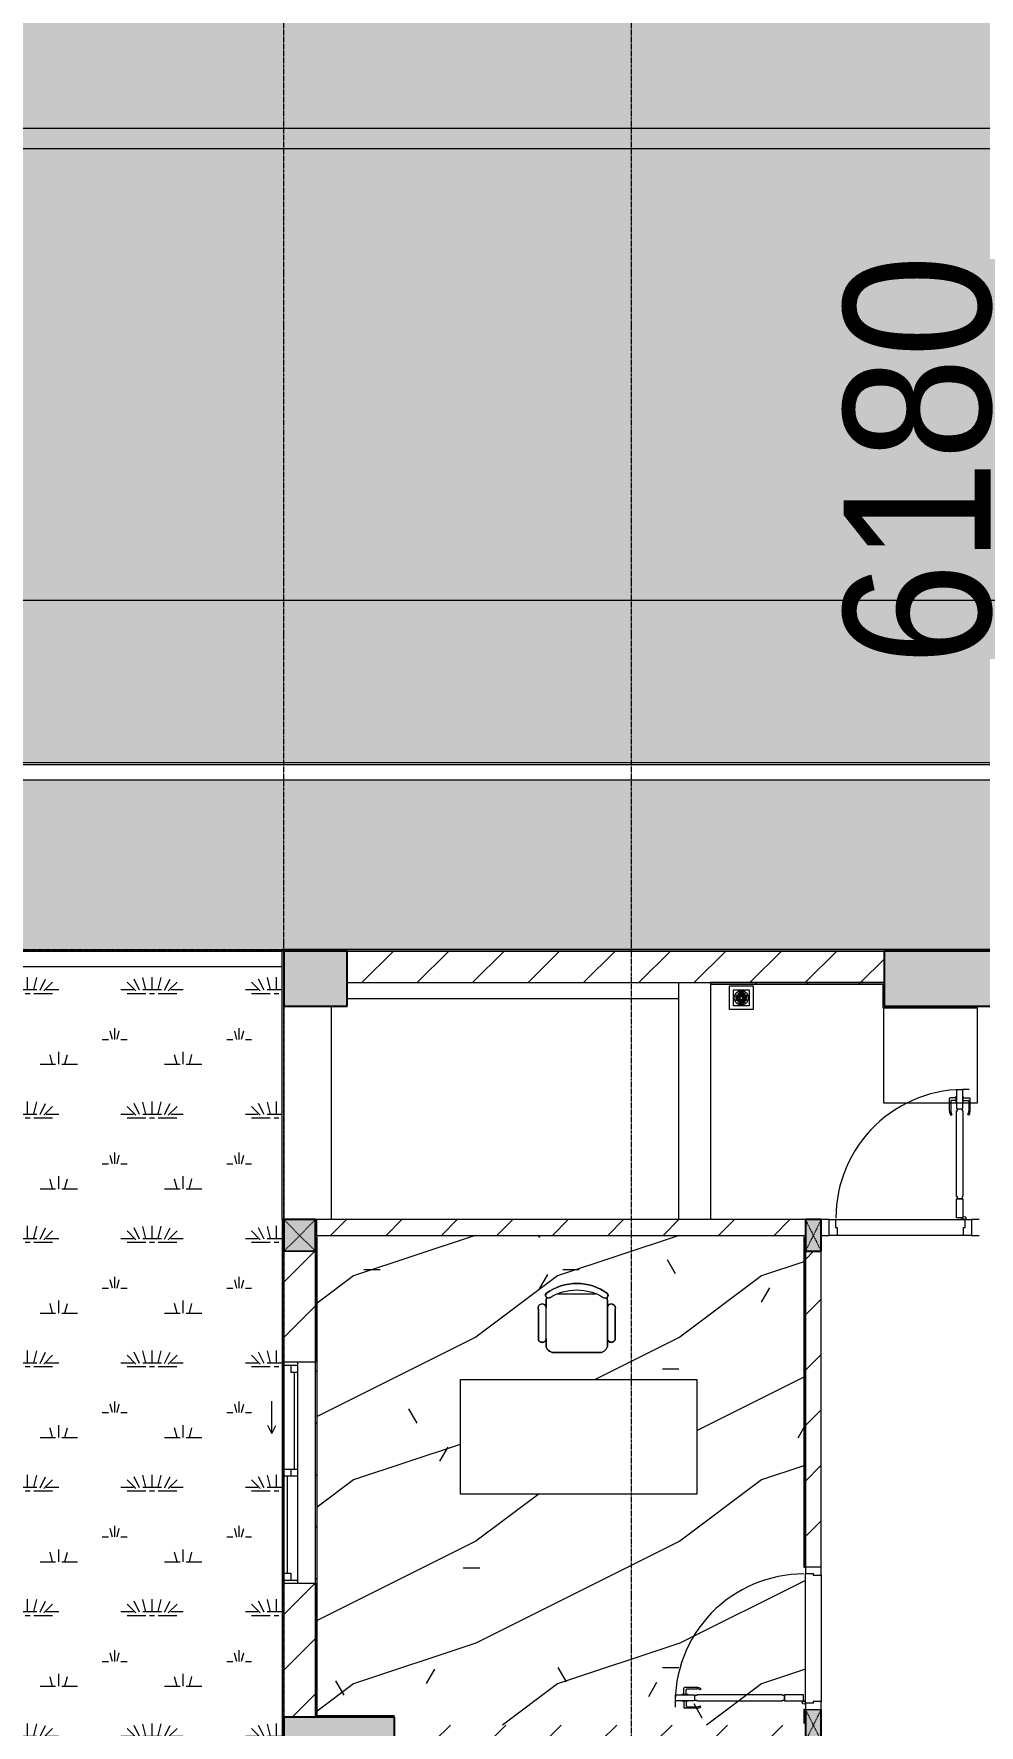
# Model space of a CAD drawing. Header units: millimetres. Extents: x 5121 to 246734, y -48180 to 129206.
# Drawn here: x 104370 to 110353, y 73337 to 84042 of the extents above; entities that cross this region are included whole.
import ezdxf

# ---------------------------------------------------------------- set-up
doc = ezdxf.new("R2010")
doc.units = ezdxf.units.MM
doc.linetypes.add('Dash', pattern=[6, 3, -3])
doc.linetypes.add('Grid Line', pattern=[22.225, 12.7, -3.175, 3.175, -3.175])
for name, color, linetype, lineweight in [('0-1', 7, 'Continuous', 5), ('A-ANNO-DIMS', 211, 'Continuous', 9), ('A-ANNO-DIMS-310', 211, 'Continuous', 9), ('A-DETL-GENF-1', 50, 'Continuous', 9), ('A-DOOR-1', 253, 'Continuous', 9), ('A-DOOR-2', 50, 'Continuous', 9), ('A-FLOR', 192, 'Continuous', 9), ('A-FLOR-1', 50, 'Continuous', 9), ('A-FLOR-PATT', 8, 'Continuous', 9), ('A-FLOR-PATT-1', 9, 'Continuous', 9), ('A-GLAZ', 151, 'Continuous', 9), ('A-WALL', 113, 'Continuous', 9), ('A-WALL-1', 250, 'Continuous', 18), ('A-WALL-2', 50, 'Continuous', 9), ('A-WALL-FNSH-1', 50, 'Continuous', 9), ('A-WALL-PATT-1', 9, 'Continuous', 9), ('A-WALL-PATT-2', 50, 'Continuous', 9), ('A-WALL-PATT-3', 111, 'Continuous', 9), ('G-IMPT', 8, 'Continuous', 9), ('G-IMPT-1', 254, 'Continuous', 9), ('I-FURN', 30, 'Continuous', 9), ('I-FURN-1', 253, 'Continuous', 9), ('M-EQPM', 50, 'Continuous', 9), ('S-BEAM-1', 50, 'Continuous', 9), ('S-COLS', 52, 'Continuous', 9), ('S-COLS-1', 7, 'Continuous', 5), ('S-COLS-2', 10, 'Continuous', 25), ('S-COLS-3', 50, 'Continuous', 9), ('S-COLS-4', 253, 'Continuous', 9), ('S-COLS-5', 52, 'Continuous', 25), ('S-COLS-6', 52, 'Dash', 9), ('S-COLS-HDLN', 52, 'Dash', 9), ('S-COLS-HDLN-1', 50, 'Dash', 9), ('S-GRID-1', 1, 'Grid Line', 9)]:
    doc.layers.add(name, color=color, linetype=linetype, lineweight=lineweight)
doc.styles.add('Arial_8', font='arial_0.ttf', dxfattribs={"width": 0.9, "height": 930})
doc.dimstyles.new('1_Dim_chi_tiet_khu_đất_2', dxfattribs={"dimscale": 304.8, "dimtxt": 948.841242, "dimasz": 1.220472, "dimexe": 1.01706, "dimexo": 0.0625, "dimgap": 0.101706, "dimtad": 1, "dimdec": 0, "dimrnd": 5, "dimzin": 0, "dimdsep": 46, "dimtxsty": 'Arial_8', "dimblk1": 'OBLIQUE', "dimblk2": 'OBLIQUE', "dimsah": 1, "dimcen": 0.09, "dimdle": 1.01706, "dimazin": 0, "dimtfac": 1, "dimtdec": 4, "dimtix": 1, "dimtmove": 0, "dimatfit": 3, "dimfxl": 3.051181, "dimfxlon": 1, "dimtvp": 1, "dimtolj": 1, "dimtzin": 0, "dimarcsym": 2})
pattern_1 = [(45, (0, 0), (-175.3625, 175.3625), [])]
pattern_2 = [(45, (0, 0), (-164.40233, 164.40233), [])]
pattern_3 = [(0, (236.2, 15.75), (787.4, 787.4), [118.11, -23.622, 31.496, -23.622, -590.55]), (0, (236.2, 15.75), (787.4, 787.4), [-196.85, 118.11, -472.44]), (0, (196.85, 39.4), (787.4, 787.4), [78.74, -59.055, 118.11, -59.055, -472.44]), (0, (196.85, 39.4), (787.4, 787.4), [-314.96, 78.74, -393.7]), (0, (472.44, 354.3), (787.4, 787.4), [98.425, -39.37, 98.425, -551.18]), (0, (78.74, 511.8), (787.4, 787.4), [39.37, -78.74, 39.37, -629.92]), (90, (157.5, 511.8), (-787.4, 787.4), [70.866, -716.534]), (90, (393.7, 39.4), (-787.4, 787.4), [78.74, -708.66]), (90, (590.55, 354.3), (-787.4, 787.4), [78.74, -708.66]), (45, (496.06, 31.5), (0, 787.4002), [78.74, -1034.812]), (135, (291.34, 31.5), (-787.4002, 6e-14), [78.74, -1034.812]), (63.435, (472.44, 35.43), (-0.0007, 787.4), [78.74, -1681.94]), (75.964, (433.07, 39.37), (-0.00383, 787.3999), [78.74, -3167.793]), (75.964, (629.92, 354.33), (-0.00383, 787.3999), [62.992, -3183.541]), (75.964, (173.23, 511.81), (-0.00383, 787.3999), [55.118, -3191.415]), (104.036, (354.33, 39.37), (0.00383, 787.3999), [78.74, -3167.793]), (104.036, (551.18, 354.33), (0.00383, 787.3999), [62.992, -3183.541]), (104.036, (141.73, 511.81), (0.00383, 787.3999), [55.118, -3191.415]), (116.565, (314.96, 35.43), (0.0007, 787.4), [78.74, -1681.939])]

# ---------------------------------------------------------------- blocks, each defined once
blk = doc.blocks.new('NCV_TKTC_KET CAU_rvt-1-TKCS_MB TỔNG THỂ TẦNG 1')
at = {"layer": 'S-COLS-1'}
for points in [[(106353, 77887), (106353, 78237), (105953, 78237), (105953, 77887), (106262, 77887)], [(109753, 77887), (110452, 77887), (110452, 78237), (109752, 78237), (109752, 77887)], [(106367, 73037), (106653, 73037), (106653, 73387), (105953, 73387), (105953, 73037), (106153, 73037)]]:
    blk.add_hatch(color=256, dxfattribs=at).paths.add_polyline_path(points)
at = {"layer": 'A-FLOR-1'}
blk.add_line((106158, 76537), (106153, 76537), dxfattribs=at)
at = {"layer": 'S-BEAM-1'}
for p, q in [((106353, 77937), (108453, 77937)), ((106253, 76537), (106253, 77887))]:
    blk.add_line(p, q, dxfattribs=at)
at = {"layer": 'S-COLS-2'}
for p, q in [((106353, 78237), (105953, 78237)), ((105953, 78237), (105953, 77887)), ((106353, 77887), (106353, 78237)), ((109752, 78237), (109752, 77887)), ((110452, 78237), (109752, 78237)), ((105953, 77887), (106353, 77887)), ((109752, 77887), (110452, 77887)), ((106653, 73387), (105953, 73387)), ((105953, 73387), (105953, 73037)), ((106653, 73037), (106653, 73387))]:
    blk.add_line(p, q, dxfattribs=at)
blk = doc.blocks.new('DOOR_CW_01 CANH MO-PANEL KINH - DIW_01-900x2200-CỬA GỖ VÂN LAMINATE-553393-TKCS_MB TỔNG THỂ TẦNG 1')
at = {"layer": 'A-DETL-GENF-1'}
for p, q in [((-397, 872), (-357, 872)), ((-397, 752), (-397, 872)), ((-357, 872), (-357, 752)), ((-442, 737), (-442, 816)), ((-399, 820), (-438, 820)), ((-434, 800), (-434, 737)), ((-399, 804), (-430, 804)), ((-399, 832), (-397, 832)), ((-399, 792), (-399, 832)), ((-397, 792), (-399, 792)), ((-397, 792), (-397, 832)), ((-357, 752), (-397, 752)), ((-363, 752), (-391, 752)), ((-391, 752), (-391, 738)), ((-363, 738), (-363, 752)), ((-357, 792), (-357, 832)), ((-355, 832), (-357, 832)), ((-357, 792), (-355, 792)), ((-355, 792), (-355, 832)), ((-355, 820), (-316, 820)), ((-355, 804), (-324, 804)), ((-320, 800), (-320, 737)), ((-312, 737), (-312, 816)), ((-434, 711), (-427, 716)), ((-397, 738), (-391, 738)), ((-397, 738), (-397, 196)), ((-357, 738), (-363, 738)), ((-357, 196), (-357, 738)), ((-320, 711), (-327, 716)), ((-397, 196), (-391, 196)), ((-357, 182), (-397, 182)), ((-397, 182), (-397, 62)), ((-391, 196), (-391, 182)), ((-391, 182), (-363, 182)), ((-357, 196), (-363, 196)), ((-363, 182), (-363, 196)), ((-357, 62), (-357, 182)), ((-397, 62), (-357, 62))]:
    blk.add_line(p, q, dxfattribs=at)
blk.add_circle((-407, 60), 10, dxfattribs=at)
for centre, radius, start, end in [((-407, 60), 814, 360, 92), ((-438, 816), 4, 90, 180), ((-430, 800), 4, 90, 180), ((-324, 800), 4, 360, 90), ((-316, 816), 4, 0, 90), ((-397, 737), 45, 180, 215), ((-397, 737), 37, 180, 215), ((-357, 737), 37, 325, 0), ((-357, 737), 45, 325, 0)]:
    blk.add_arc(centre, radius, start, end, dxfattribs=at)
at = {"layer": 'A-DOOR-2'}
for p, q in [((-410, 50), (-450, 50)), ((-450, 50), (-450, -50)), ((-410, 0), (-410, 50)), ((-400, 0), (-410, 0)), ((-407, 50), (-382, 50)), ((-400, -50), (-400, 0)), ((410, 0), (400, 0)), ((400, 0), (400, -50)), ((450, 50), (410, 50)), ((410, 50), (410, 0)), ((450, -50), (450, 50)), ((-450, -50), (-400, -50)), ((400, -50), (450, -50))]:
    blk.add_line(p, q, dxfattribs=at)
blk = doc.blocks.new('BAN LV A - BAN LV A_dwg_ban hoc2-348006-TKCS_MB TỔNG THỂ TẦNG 1')
at = {"layer": 'I-FURN'}
for p, q in [((146, 437), (-146, 437)), ((-243, 354), (-243, 162)), ((-194, 389), (-194, 113)), ((194, 113), (194, 389)), ((194, 351), (194, 151)), ((244, 162), (244, 354)), ((-121, 65), (121, 65))]:
    blk.add_line(p, q, dxfattribs=at)
at = {"layer": 'I-FURN', "flags": 128}
blk.add_lwpolyline([(-738, 611), (-738, 1331), (-155, 1331), (762, 1331), (762, 611)], close=True, dxfattribs=at)
at = {"layer": 'I-FURN'}
for centre, radius, start, end in [((-146, 389), 48.6, 90, 180), ((146, 389), 48.6, 360, 90), ((-219, 347), 25.3, 343.7398, 163.7398), ((219, 347), 25.3, 16.2602, 170.7054), ((-219, 155), 25.3, 163.7398, 16.2602), ((-146, 113), 48.6, 180, 207.5844), ((146, 113), 48.6, 332.4156, 0), ((219, 155), 25.3, 189.2946, 16.2602), ((-180, 75), 17.8, 57.9726, 216.6901), ((0, 324), 324, 233.1301, 306.8699), ((0, 359), 318, 237.5758, 302.4242), ((180, 75), 17.8, 323.3099, 122.0274)]:
    blk.add_arc(centre, radius, start, end, dxfattribs=at)
blk = doc.blocks.new('BAN LV A - BAN LV A_dwg-348005-TKCS_MB TỔNG THỂ TẦNG 1')
at = {"extrusion": (0, 0, -1), "zscale": -1, "rotation": 180}
blk.add_blockref('BAN LV A - BAN LV A_dwg_ban hoc2-348006-TKCS_MB TỔNG THỂ TẦNG 1', (-729, 1384), dxfattribs=at)
blk = doc.blocks.new('BAN LV A - BAN LV A-348231-TKCS_MB TỔNG THỂ TẦNG 1')
at = {"layer": 'I-FURN-1'}
for p, q in [((486, 1222), (486, 1029)), ((535, 1270), (535, 1236)), ((923, 1233), (923, 1270)), ((973, 1029), (973, 1222)), ((535, 1029), (535, 995)), ((923, 995), (923, 1032)), ((583, 946), (875, 946)), ((1491, 773), (-9, 773)), ((-9, 773), (-9, 53)), ((1491, 53), (1491, 773)), ((-9, 53), (1491, 53))]:
    blk.add_line(p, q, dxfattribs=at)
for centre, radius, start, end in [((549, 1308), 17.8, 143.3099, 240.596), ((729, 1060), 324, 53.1301, 126.8699), ((583, 1270), 48.6, 152.4156, 180), ((909, 1308), 17.8, 299.404, 36.6901), ((875, 1270), 48.6, 360, 27.5844), ((510, 1229), 25.3, 16.2602, 196.2602), ((948, 1229), 25.3, 343.7398, 170.7054), ((510, 1036), 25.3, 196.2602, 343.7398), ((583, 995), 48.6, 180, 270), ((875, 995), 48.6, 270, 360), ((948, 1036), 25.3, 189.2946, 343.7398)]:
    blk.add_arc(centre, radius, start, end, dxfattribs=at)
blk.add_blockref('BAN LV A - BAN LV A_dwg-348005-TKCS_MB TỔNG THỂ TẦNG 1', (0, 0))
blk = doc.blocks.new('MAY GIAT - MAY GIAT_dwg-V142-TKCS_MB TỔNG THỂ TẦNG 1')
at = {"layer": 'G-IMPT-1'}
blk.add_line((605, 597), (5, 597), dxfattribs=at)
at = {"layer": 'G-IMPT-1', "flags": 128}
blk.add_lwpolyline([(5, 597), (5, 2), (605, 2)], dxfattribs=at)
blk = doc.blocks.new('MAY GIAT - MAY GIAT-V143-TKCS_MB TỔNG THỂ TẦNG 1')
at = {"layer": 'I-FURN-1'}
for p, q in [((5, 597), (5, 2)), ((605, 597), (5, 597)), ((5, 2), (605, 2))]:
    blk.add_line(p, q, dxfattribs=at)
blk.add_blockref('MAY GIAT - MAY GIAT_dwg-V142-TKCS_MB TỔNG THỂ TẦNG 1', (0, 0))
blk = doc.blocks.new('G1_SOF - BO TRU - 100x200-V76-TKCS_MB TỔNG THỂ TẦNG 1')
at = {"layer": 'S-COLS-3'}
blk.add_hatch(color=256, dxfattribs=at).paths.add_polyline_path([(50, 0), (50, 100), (-50, 100), (-50, -100), (50, -100)])
at = {"layer": 'S-COLS-2'}
for p, q in [((-50, 100), (-50, -100)), ((50, -100), (50, 100)), ((-50, -100), (50, -100))]:
    blk.add_line(p, q, dxfattribs=at)
at = {"layer": 'S-COLS-HDLN-1'}
for p, q in [((50, 100), (-50, -100)), ((-50, 100), (50, -100))]:
    blk.add_line(p, q, dxfattribs=at)
blk = doc.blocks.new('DOOR_CW_01 CANH MO-PANEL KINH - DIG_01-900x2200-CỬA NHÔM KÍNH-400860-TKCS_MB TỔNG THỂ TẦNG 1')
at = {"layer": 'A-DETL-GENF-1'}
for p, q in [((-397, -182), (-397, -62)), ((-397, -62), (-357, -62)), ((-357, -62), (-357, -182)), ((-357, -182), (-397, -182)), ((-397, -196), (-391, -196)), ((-397, -738), (-397, -196)), ((-391, -196), (-391, -182)), ((-391, -182), (-363, -182)), ((-363, -182), (-363, -196)), ((-357, -196), (-363, -196)), ((-357, -196), (-357, -738)), ((-442, -737), (-442, -816)), ((-434, -711), (-427, -716)), ((-434, -800), (-434, -737)), ((-397, -738), (-391, -738)), ((-391, -752), (-391, -738)), ((-357, -738), (-363, -738)), ((-363, -738), (-363, -752)), ((-320, -711), (-327, -716)), ((-320, -800), (-320, -737)), ((-312, -737), (-312, -816)), ((-399, -820), (-438, -820)), ((-399, -804), (-430, -804)), ((-399, -792), (-399, -832)), ((-397, -792), (-399, -792)), ((-399, -832), (-397, -832)), ((-357, -752), (-397, -752)), ((-397, -752), (-397, -872)), ((-397, -792), (-397, -832)), ((-363, -752), (-391, -752)), ((-357, -872), (-357, -752)), ((-357, -792), (-357, -832)), ((-357, -792), (-355, -792)), ((-355, -832), (-357, -832)), ((-355, -792), (-355, -832)), ((-355, -804), (-324, -804)), ((-355, -820), (-316, -820)), ((-397, -872), (-357, -872))]:
    blk.add_line(p, q, dxfattribs=at)
blk.add_circle((-407, -60), 10, dxfattribs=at)
for centre, radius, start, end in [((-407, -60), 814, 268, 0), ((-397, -737), 45, 145, 180), ((-397, -737), 37, 145, 180), ((-357, -737), 37, 0, 35), ((-357, -737), 45, 360, 35), ((-438, -816), 4, 180, 270), ((-430, -800), 4, 180, 270), ((-324, -800), 4, 270, 0), ((-316, -816), 4, 270, 0)]:
    blk.add_arc(centre, radius, start, end, dxfattribs=at)
at = {"layer": 'A-DOOR-2'}
for p, q in [((-450, -50), (-450, 50)), ((-450, 50), (-400, 50)), ((-400, 50), (-400, 0)), ((400, 0), (400, 50)), ((400, 50), (450, 50)), ((450, 50), (450, -50)), ((-410, -50), (-450, -50)), ((-410, 0), (-410, -50)), ((-400, 0), (-410, 0)), ((-407, -50), (-382, -50)), ((410, 0), (400, 0)), ((410, -50), (410, 0)), ((450, -50), (410, -50))]:
    blk.add_line(p, q, dxfattribs=at)
blk = doc.blocks.new('G1_SOF - BO TRU - 100x200-V74-TKCS_MB TỔNG THỂ TẦNG 1')
at = {"layer": 'S-COLS-3'}
blk.add_hatch(color=256, dxfattribs=at).paths.add_polyline_path([(50, -100), (50, 100), (-50, 100), (-50, -100), (-45, -100)])
at = {"layer": 'S-COLS-2'}
for p, q in [((50, 100), (-50, 100)), ((-50, 100), (-50, -100)), ((50, -100), (50, 100)), ((-50, -100), (50, -100))]:
    blk.add_line(p, q, dxfattribs=at)
at = {"layer": 'S-COLS-HDLN-1'}
for p, q in [((50, 100), (-50, -100)), ((-50, 100), (50, -100))]:
    blk.add_line(p, q, dxfattribs=at)
blk = doc.blocks.new('NCV_TKTC_TANG 1_rvt-1-TKCS_MB TỔNG THỂ TẦNG 1')
at = {"layer": 'A-FLOR-PATT-1'}
h = blk.add_hatch(dxfattribs=at)
h.set_pattern_fill('FP_5', color=256, style=0, pattern_type=2)
h.set_pattern_definition([(0, (0, 0), (2519.68, 629.92), [103.937, -1785.823, 103.937, -1785.823, -10078.72]), (0, (0, 0), (2519.68, 629.92), [-3779.52, 103.937, -3675.583, 103.937, -1785.823, -4409.44]), (0, (0, 0), (2519.68, 629.92), [-9448.8, 103.937, -1155.903, 103.937, -3045.663]), (120, (944.9, 314.96), (-1805.3667, 1867.147), [103.937, -1785.823, 103.937, -11864.543]), (120, (944.9, 314.96), (-1805.3667, 1867.147), [-1993.697, -1785.823, 103.937, -3675.583, -6299.2]), (120, (944.9, 314.96), (-1805.3667, 1867.147), [-7559.04, 103.937, -1785.823, 103.937, -4305.503]), (120, (944.9, 314.96), (-1805.3667, 1867.147), [-9552.737, -1155.903, 103.937, -3045.663]), (240, (1259.84, 1574.8), (-714.3133, -2497.067), [103.937, -1785.823, 103.937, -11864.543]), (240, (1259.84, 1574.8), (-714.3133, -2497.067), [-1993.697, -1785.823, 103.937, -3675.583, -6299.2]), (240, (1259.84, 1574.8), (-714.3133, -2497.067), [-7559.04, 103.937, -1785.823, 103.937, -4305.503]), (240, (1259.84, 1574.8), (-714.3133, -2497.067), [-9552.737, -1155.903, 103.937, -3045.663])])
h.paths.add_polyline_path([(106661, 73337), (109253, 73337), (109253, 73347), (109243, 73347), (109243, 73437), (109253, 73437), (109253, 74337), (109243, 74337), (109244, 76427), (109253, 76427), (109253, 76437), (106153, 76437), (106154, 76427), (106163, 76427), (106163, 73397), (106653, 73397), (106653, 73337)])
h.paths.add_polyline_path([(108265, 74802), (107068, 74802), (107068, 75522), (108568, 75522), (108568, 74802)])
h.paths.add_polyline_path([(107660, 75695), (107636, 75702), (107618, 75720), (107612, 75744), (107609, 75773), (107600, 75764), (107587, 75760), (107575, 75764), (107563, 75779), (107565, 75985), (107574, 76000), (107587, 76003), (107601, 75999), (107609, 75991), (107612, 75991), (107615, 76032), (107617, 76042), (107611, 76048), (107614, 76069), (107662, 76099), (107718, 76121), (107776, 76132), (107836, 76132), (107894, 76121), (107950, 76099), (108000, 76068), (107998, 76045), (107995, 76042), (108000, 76019), (108000, 75982), (108010, 75998), (108021, 76003), (108035, 76001), (108045, 75994), (108050, 75971), (108047, 75776), (108033, 75761), (108018, 75762), (108010, 75766), (108001, 75779), (108000, 75776), (107999, 75732), (107994, 75720), (107976, 75702), (107952, 75695)])
h = blk.add_hatch(dxfattribs=at)
h.set_pattern_fill('FP_4', color=256, style=0, pattern_type=2)
h.set_pattern_definition([(216.87, (516.46, 1291.15), (3873.4454, 2582.3069), [645.575, -5810.175]), (206.565, (1291.15, 903.8), (-1291.1515, -1291.1492), [1443.55, -1443.55]), (198.435, (1291.15, 258.23), (-2582.2983, -1291.1527), [816.596, -3266.38])])
h.paths.add_polyline_path([(106661, 73337), (109253, 73337), (109253, 73347), (109243, 73347), (109243, 73437), (109253, 73437), (109253, 74337), (109243, 74337), (109244, 76427), (109253, 76427), (109253, 76437), (106153, 76437), (106154, 76427), (106163, 76427), (106163, 73397), (106653, 73397), (106653, 73337)])
h.paths.add_polyline_path([(108265, 74802), (107068, 74802), (107068, 75522), (108568, 75522), (108568, 74802)])
h.paths.add_polyline_path([(107660, 75695), (107636, 75702), (107618, 75720), (107612, 75744), (107609, 75773), (107600, 75764), (107587, 75760), (107575, 75764), (107563, 75779), (107565, 75985), (107574, 76000), (107587, 76003), (107601, 75999), (107609, 75991), (107612, 75991), (107615, 76032), (107617, 76042), (107611, 76048), (107614, 76069), (107662, 76099), (107718, 76121), (107776, 76132), (107836, 76132), (107894, 76121), (107950, 76099), (108000, 76068), (107998, 76045), (107995, 76042), (108000, 76019), (108000, 75982), (108010, 75998), (108021, 76003), (108035, 76001), (108045, 75994), (108050, 75971), (108047, 75776), (108033, 75761), (108018, 75762), (108010, 75766), (108001, 75779), (108000, 75776), (107999, 75732), (107994, 75720), (107976, 75702), (107952, 75695)])
at = {"layer": 'A-WALL-PATT-1'}
h = blk.add_hatch(dxfattribs=at)
h.set_pattern_fill('FP_2', color=256, style=0, pattern_type=2)
h.set_pattern_definition(pattern_1)
h.paths.add_polyline_path([(108836, 76437), (109253, 76437), (109253, 76537), (106158, 76537), (106158, 76437), (107601, 76437)])
h = blk.add_hatch(dxfattribs=at)
h.set_pattern_fill('FP_2', color=256, style=0, pattern_type=2)
h.set_pattern_definition(pattern_1)
h.paths.add_polyline_path([(109303, 74337), (109353, 74337), (109353, 76337), (109253, 76337), (109253, 74337)])
h = blk.add_hatch(dxfattribs=at)
h.set_pattern_fill('FP_2', color=256, style=0, pattern_type=2)
h.set_pattern_definition(pattern_1)
h.paths.add_polyline_path([(106653, 73237), (109253, 73237), (109253, 73337), (106653, 73337)])
at = {"layer": 'A-WALL-PATT-2'}
h = blk.add_hatch(dxfattribs=at)
h.set_pattern_fill('FP_10', color=256, style=0, pattern_type=2)
h.set_pattern_definition(pattern_2)
h.paths.add_polyline_path([(109743, 78027), (109752, 78027), (109752, 78037), (108653, 78037), (108653, 78027), (108836, 78027)])
h = blk.add_hatch(dxfattribs=at)
h.set_pattern_fill('FP_10', color=256, style=0, pattern_type=2)
h.set_pattern_definition(pattern_2)
h.paths.add_polyline_path([(109757, 77877), (110343, 77877), (110343, 77887), (109753, 77887), (109753, 77877)])
h = blk.add_hatch(dxfattribs=at)
h.set_pattern_fill('FP_10', color=256, style=0, pattern_type=2)
h.set_pattern_definition(pattern_2)
h.paths.add_polyline_path([(106153, 73387), (106163, 73387), (106163, 76427), (106153, 76427), (106153, 73773)])
h = blk.add_hatch(dxfattribs=at)
h.set_pattern_fill('FP_10', color=256, style=0, pattern_type=2)
h.set_pattern_definition(pattern_2)
h.paths.add_polyline_path([(109253, 73347), (109253, 73437), (109243, 73437), (109243, 73347)])
h.paths.add_polyline_path([(109253, 74337), (109253, 76427), (109243, 76425), (109243, 74337)])
h = blk.add_hatch(dxfattribs=at)
h.set_pattern_fill('FP_10', color=256, style=0, pattern_type=2)
h.set_pattern_definition(pattern_2)
h.paths.add_polyline_path([(106653, 73387), (106651, 73397), (106163, 73397), (106163, 73387), (106367, 73387)])
at = {"layer": 'A-FLOR-1'}
for p, q in [((106158, 76437), (106153, 76437)), ((110253, 76437), (109453, 76437)), ((109253, 73477), (109253, 74297)), ((109353, 74287), (109353, 73487))]:
    blk.add_line(p, q, dxfattribs=at)
at = {"layer": 'A-WALL-1'}
for p, q in [((109753, 78037), (108653, 78037)), ((108653, 78037), (108653, 78027)), ((108653, 78027), (109743, 78027)), ((109743, 78027), (109743, 77877)), ((109753, 78027), (109753, 78037)), ((109753, 77887), (109753, 78027)), ((109743, 77877), (109753, 77877)), ((110343, 77887), (109753, 77887)), ((109753, 77877), (110343, 77877)), ((109253, 76537), (106158, 76537)), ((106158, 76537), (106158, 76437)), ((106158, 76437), (109253, 76437)), ((109353, 76437), (109363, 76437)), ((110343, 76437), (110353, 76437)), ((106153, 76427), (106153, 75635)), ((106163, 73397), (106163, 76427)), ((109243, 76427), (109243, 74337)), ((109243, 74337), (109253, 74337)), ((106153, 74235), (106153, 73387)), ((106153, 73387), (106163, 73387)), ((106653, 73397), (106163, 73397)), ((106163, 73387), (106653, 73387)), ((109253, 73437), (109243, 73437)), ((109243, 73437), (109243, 73347))]:
    blk.add_line(p, q, dxfattribs=at)
at = {"layer": 'A-WALL-2'}
for p, q in [((108453, 76537), (108453, 78037)), ((108653, 78027), (108653, 76537)), ((109403, 76537), (109353, 76537)), ((109363, 76437), (109403, 76437)), ((109443, 76537), (110263, 76537)), ((110253, 76437), (109453, 76437)), ((110353, 76537), (110303, 76537)), ((110303, 76437), (110343, 76437)), ((109253, 76337), (109253, 74337)), ((109253, 74337), (109253, 76337)), ((109353, 74337), (109353, 76337)), ((109253, 73477), (109253, 74297)), ((109353, 74287), (109353, 73487))]:
    blk.add_line(p, q, dxfattribs=at)
at = {"layer": 'A-DOOR-1'}
for name, p, rotation in [('DOOR_CW_01 CANH MO-PANEL KINH - DIG_01-900x2200-CỬA NHÔM KÍNH-400860-TKCS_MB TỔNG THỂ TẦNG 1', (109853, 76487), 180), ('DOOR_CW_01 CANH MO-PANEL KINH - DIW_01-900x2200-CỬA GỖ VÂN LAMINATE-553393-TKCS_MB TỔNG THỂ TẦNG 1', (109303, 73887), 89.9999999999992)]:
    blk.add_blockref(name, p, dxfattribs=dict(at, rotation=rotation))
at = {"layer": 'I-FURN-1', "rotation": 89.99999999999902}
blk.add_blockref('MAY GIAT - MAY GIAT-V143-TKCS_MB TỔNG THỂ TẦNG 1', (110345, 77272), dxfattribs=at)
at = {"layer": 'I-FURN-1'}
blk.add_blockref('BAN LV A - BAN LV A-348231-TKCS_MB TỔNG THỂ TẦNG 1', (107077, 74749), dxfattribs=at)
at = {"layer": 'S-COLS-4'}
for name, p in [('G1_SOF - BO TRU - 100x200-V74-TKCS_MB TỔNG THỂ TẦNG 1', (109303, 76437)), ('G1_SOF - BO TRU - 100x200-V76-TKCS_MB TỔNG THỂ TẦNG 1', (109303, 73337))]:
    blk.add_blockref(name, p, dxfattribs=at)
blk = doc.blocks.new('1_FAMILY RVT - W01-WxH 1400x1400xmm-389822-TKCS_MB TỔNG THỂ TẦNG 1')
at = {"layer": 'A-GLAZ'}
for p, q in [((248.4, 172.39), (299.2, 197.79)), ((248.4, 172.39), (299.2, 146.99)), ((248.4, 172.39), (451.6, 172.39)), ((-700, 96.19), (-700, -103.81)), ((700, 96.19), (-700, 96.19)), ((-700, 96.19), (-636.5, 96.19)), ((-700, 7.29), (-680.95, 7.29)), ((-680.95, 96.19), (-680.95, 7.29)), ((-636.5, 51.74), (-680.95, 51.74)), ((-680.95, 7.29), (-22.225, 7.29)), ((-636.5, 96.19), (-22.225, 96.19)), ((-636.5, 96.19), (-636.5, 51.74)), ((-636.5, 73.965), (-22.225, 73.965)), ((-22.225, 7.29), (-22.225, 96.19)), ((-22.225, 96.19), (22.225, 96.19)), ((22.225, 51.74), (-22.225, 51.74)), ((-22.225, 7.29), (22.225, 7.29)), ((22.225, 96.19), (680.95, 96.19)), ((22.225, 96.19), (22.225, 7.29)), ((22.225, 29.515), (636.5, 29.515)), ((22.225, 7.29), (636.5, 7.29)), ((636.5, 51.74), (636.5, 7.29)), ((680.95, 51.74), (636.5, 51.74)), ((636.5, 7.29), (700, 7.29)), ((680.95, 96.19), (700, 96.19)), ((680.95, 96.19), (680.95, 7.29)), ((700, -103.81), (700, 96.19)), ((-700, -103.81), (700, -103.81))]:
    blk.add_line(p, q, dxfattribs=at)
blk = doc.blocks.new('TKTC_XREF_251221_MB TANG 1 - TKTC_XREF_260130_MB TANG 1_dwg_THU NUOC - THU NUOC-444531-TKCS_MB TẦNG 1-4202124-TKCS_MB TỔNG THỂ TẦNG 1')
at = {"layer": 'M-EQPM'}
for p, q in [((-23, 11), (41, 11)), ((41, 5), (-23, 5)), ((-11, 23), (28, 23)), ((28, 17), (-11, 17)), ((-1, 36), (19, 36)), ((19, 30), (-1, 30)), ((-23, -14), (41, -14)), ((41, -20), (-23, -20)), ((-11, -26), (28, -26)), ((28, -32), (-11, -32)), ((-1, -38), (19, -38)), ((19, -44), (-1, -44))]:
    blk.add_line(p, q, dxfattribs=at)
at = {"layer": 'M-EQPM', "flags": 128}
for points in [[(84, -79), (84, 71), (-66, 71), (-66, -79)], [(59, -54), (59, 46), (-41, 46), (-41, -54)]]:
    blk.add_lwpolyline(points, close=True, dxfattribs=at)
for points in [[(-23, -1), (1, -1), (1, -7), (-23, -7)], [(41, -7), (17, -7), (17, -1), (41, -1)]]:
    blk.add_lwpolyline(points, dxfattribs=at)
at = {"layer": 'M-EQPM'}
for centre, radius, start, end in [((9, -4), 45, 360, 180), ((9, -4), 45, 360, 180), ((-23, 8), 3, 90, 270), ((-11, 20), 3, 90, 270), ((-1, 33), 3, 90, 270), ((19, 33), 3, 270, 90), ((28, 20), 3, 270, 90), ((41, 8), 3, 270, 90), ((9, -4), 45, 180, 360), ((9, -4), 45, 180, 360), ((-23, -4), 3, 90, 270), ((-23, -17), 3, 90, 270), ((-11, -29), 3, 90, 270), ((-1, -41), 3, 90, 270), ((19, -41), 3, 270, 90), ((28, -29), 3, 270, 90), ((41, -4), 3, 270, 90), ((41, -17), 3, 270, 90)]:
    blk.add_arc(centre, radius, start, end, dxfattribs=at)
blk = doc.blocks.new('TKTC_XREF_251221_MB TANG 1 - TKTC_XREF_260130_MB TANG 1_dwg-4202109-TKCS_MB TỔNG THỂ TẦNG 1')
at = {"layer": 'G-IMPT'}
blk.add_line((-97199, -323460), (-97199, -324810), dxfattribs=at)
at = {"extrusion": (0, 0, -1), "zscale": -1}
blk.add_blockref('TKTC_XREF_251221_MB TANG 1 - TKTC_XREF_260130_MB TANG 1_dwg_THU NUOC - THU NUOC-444531-TKCS_MB TẦNG 1-4202124-TKCS_MB TỔNG THỂ TẦNG 1', (94295, -323402), dxfattribs=at)
blk = doc.blocks.new('TKTC_XREF_251221_MB TANG 1 - TKTC_XREF_251221_MB TANG 1-2038492-TKCS_MB TỔNG THỂ TẦNG 1')
blk.add_blockref('TKTC_XREF_251221_MB TANG 1 - TKTC_XREF_260130_MB TANG 1_dwg-4202109-TKCS_MB TỔNG THỂ TẦNG 1', (169499, 384110))
blk = doc.blocks.new('G1_SOF - BO TRU - 200x200-3051103-TKCS_MB TỔNG THỂ TẦNG 1')
at = {"layer": 'S-COLS-HDLN'}
for p, q in [((-100, -100), (100, 100)), ((100, -100), (-100, 100))]:
    blk.add_line(p, q, dxfattribs=at)
blk = doc.blocks.new('DIMBLOCK30-TKCS_MB TỔNG THỂ TẦNG 1')
at = {"layer": 'A-ANNO-DIMS-310'}
for p, q in [((33104, 81386), (33104, 80146)), ((33104, 80456), (33104, 81386)), ((127802, 81386), (127802, 80146)), ((127802, 80456), (127802, 81386)), ((128112, 80456), (32794, 80456))]:
    blk.add_line(p, q, dxfattribs=at)
at = {"layer": 'A-ANNO-DIMS-310', "lineweight": 25}
for p, q in [((33104, 80456), (33290, 80642)), ((127802, 80456), (127988, 80642)), ((33104, 80456), (32918, 80270)), ((127802, 80456), (127616, 80270))]:
    blk.add_line(p, q, dxfattribs=at)
at = {"layer": 'A-ANNO-DIMS-310', "color": 0, "insert": (78847, 81694), "char_height": 930, "width": 3853.76, "attachment_point": 1, "line_spacing_factor": 0.941778, "style": 'Arial_8'}
blk.add_mtext('94700', dxfattribs=at)
blk = doc.blocks.new('_Oblique')
at = {"color": 0, "linetype": 'ByBlock', "lineweight": -2}
blk.add_line((-0.5, -0.5), (0.5, 0.5), dxfattribs=at)
blk = doc.blocks.new('DIMBLOCK46-TKCS_MB TỔNG THỂ TẦNG 1')
at = {"layer": 'A-ANNO-DIMS-310'}
for p, q in [((110734, 77927), (110734, 84728)), ((109804, 84418), (111044, 84418)), ((110734, 84418), (109804, 84418)), ((109804, 78237), (111044, 78237)), ((110734, 78237), (109804, 78237))]:
    blk.add_line(p, q, dxfattribs=at)
at = {"layer": 'A-ANNO-DIMS-310', "lineweight": 25}
for p, q in [((110734, 84418), (110548, 84604)), ((110734, 84418), (110920, 84232)), ((110734, 78237), (110548, 78423)), ((110734, 78237), (110920, 78051))]:
    blk.add_line(p, q, dxfattribs=at)
at = {"layer": 'A-ANNO-DIMS-310', "color": 0, "insert": (109495, 80043), "char_height": 930, "width": 3083, "attachment_point": 1, "rotation": 90, "line_spacing_factor": 0.941778, "style": 'Arial_8'}
blk.add_mtext('6180', dxfattribs=at)

msp = doc.modelspace()

# ---------------------------------------------------------------- hatches: boundary and pattern name
at = {"layer": 'A-FLOR-PATT'}
h = msp.add_hatch(dxfattribs=at)
h.set_pattern_fill('FP_23', color=256, style=0, pattern_type=2)
h.set_pattern_definition(pattern_3)
h.paths.add_polyline_path([(134501.6, 61586.3), (134501.6, 61586.3), (134501.6, 61698.2), (134601.5, 61698.2), (134601.5, 65498.2), (134501.6, 65498.2), (134501.6, 65798.2), (134601.5, 65798.2), (134601.5, 69598.2), (134501.6, 69598.2), (134501.6, 69898.2), (134601.5, 69898.2), (134601.5, 73698.2), (134501.6, 73698.2), (134501.6, 73998.2), (134601.5, 73998.2), (134601.5, 77118.2), (134501.6, 77118.2), (134501.6, 77294), (134377.5, 77418.4), (134448.1, 77488.9), (131278.2, 80658.8), (131207.5, 80588.1), (130995.4, 80800.2), (131066.1, 80870.9), (127872.3, 84064.7), (127801.6, 83994), (127677.4, 84118.2), (127501.6, 84118.2), (127501.6, 84218.2), (123252.6, 84218.2), (123252.6, 84118.2), (122952.6, 84118.2), (122952.6, 84218.2), (119052.6, 84218.2), (119052.6, 84118.2), (118752.6, 84118.2), (118752.6, 84218.2), (114852.6, 84218.2), (114852.6, 84118.2), (114552.6, 84118.2), (114552.6, 84218.2), (110652.6, 84218.2), (110652.6, 84118.2), (110352.6, 84118.2), (110352.6, 84218.2), (106452.6, 84218.2), (106452.6, 84118.2), (106152.6, 84118.2), (106152.6, 84218.2), (102252.6, 84218.2), (102252.6, 84118.2), (101952.6, 84118.2), (101952.6, 84218.2), (98052.6, 84218.2), (98052.6, 84118.2), (97752.6, 84118.2), (97752.6, 84218.2), (93852.6, 84218.2), (93852.6, 84118.2), (93552.6, 84118.2), (93552.6, 84218.2), (89652.6, 84218.2), (89652.6, 84118.2), (89352.6, 84118.2), (89352.6, 84218.2), (85452.6, 84218.2), (85452.6, 84118.2), (85360, 84115), (85366.1, 84038.1), (85382.7, 83955.8), (85412.5, 83869.1), (85453.5, 83786.9), (85505.2, 83710.8), (85566.7, 83642), (85637.2, 83581.6), (85716.1, 83530.7), (85803.3, 83490.2), (85872.9, 83466.6), (85985.7, 83447.3), (86052.6, 83442.9), (128221.4, 83442.9), (133911.5, 77756.8), (133914.7, 62045.7), (133921.5, 61993), (133941.1, 61921.3), (133964.9, 61863.9), (134013.1, 61788.9), (134055, 61739.9), (134113.5, 61689.9), (134179, 61649.7), (134250.1, 61620.3), (134324.8, 61602.4), (134401.5, 61596.3), (134501.6, 61596.3)])
h = msp.add_hatch(dxfattribs=at)
h.set_pattern_fill('FP_59', color=256, style=0, pattern_type=2)
h.set_pattern_definition([(37.5, (0, 0), (-25.1975, 770.728), [10.394, -597.605, 10.394, -669.605, -649.999]), (37.5, (0, 0), (-25.1975, 770.728), [-1287.997, 10.394, -639.605]), (7.5, (0, 0), (707.909, 1128.856), [10.394, -317.606, 10.394, -537.605, -210]), (7.5, (0, 0), (707.909, 1128.856), [-875.998, 10.394, -199.606]), (327.5, (-492, 0), (1245.6545, 2.2639), [10.394, -189.606, 10.394, -709.605, -939.998]), (327.5, (-492, 0), (1245.6545, 2.2639), [-919.998, 10.394, -929.604]), (317.5, (-492, 0), (1202.4486, 351.0694), [10.394, -89.606, 10.394, -461.605, -539.999]), (317.5, (-492, 0), (1202.4486, 351.0694), [-571.999, 10.394, -529.605])])
h.paths.add_polyline_path([(134402, 61466.3), (134501.6, 61466.3), (134501.6, 61596.3), (134390.6, 61597.2), (134312.3, 61605.4), (134235.8, 61626.2), (134163, 61659.6), (134113.5, 61689.9), (134055, 61739.9), (134005.1, 61798.3), (133964.9, 61863.9), (133935.5, 61934.9), (133916.4, 62024.4), (133911.5, 62086.3), (133911.5, 77756.8), (128221.4, 83442.9), (86042.9, 83443.6), (85954.7, 83450.3), (85853.2, 83473.3), (85778, 83500.2), (85695.8, 83542.4), (85619.5, 83595.6), (85550.5, 83659.2), (85489.8, 83732.7), (85446.3, 83800.5), (85405.8, 83887.7), (85382.2, 83957.3), (85364.5, 84046.4), (85356.3, 84118.2), (85233.7, 84118.2), (85238.5, 84038.1), (85260.4, 83927.8), (85287.8, 83841.7), (85326.5, 83755.9), (85377.7, 83671.1), (85450.4, 83581.6), (85508.8, 83523.2), (85598, 83455.3), (85671.5, 83410.9), (85787, 83362.4), (85872.9, 83337.7), (85962, 83322.4), (86052.6, 83316.9), (128167.5, 83316.9), (133781.5, 77703), (133781.5, 62086.3), (133788.9, 61993), (133809.4, 61904.3), (133837.7, 61828.5), (133879.9, 61751.1), (133932.9, 61680.3), (134012.8, 61604.8), (134080.7, 61556.9), (134155, 61518.2), (134250.3, 61486.3), (134324.8, 61471.8), (134401.5, 61466.3)])
h = msp.add_hatch(dxfattribs=at)
h.set_pattern_fill('FP_25', color=256, style=0, pattern_type=2)
h.set_pattern_definition([(49.953, (0, 282.2), (677.725, -59.1966), [70.797, -778.767]), (355.008, (0, 282.2), (-131.1004, 709.5524), [56.692, -623.613]), (100.468, (56.5, 277.3), (546.6266, 650.3527), [60.13, -661.432]), (46.137, (0, 470.9), (1008.4157, -156.129), [106.207, -1168.279]), (96.647, (84, 457.9), (883.1364, 918.9035), [90.192, -992.115]), (351.199, (0, 470.9), (883.1374, 918.904), [85.036, -935.395]), (20.968, (94.5, 423.7), (564.0042, -379.797), [70.851, -779.36]), (326.044, (94.5, 423.7), (229.9053, 684.042), [56.663, -623.297]), (71.423, (141.5, 392.05), (793.9075, 304.2515), [60.137, -661.507]), (37.454, (0, 282.2), (11.48995, 314.02265), [10.387, -605.296, 10.387, -622.293, -625.598]), (37.454, (0, 282.2), (11.48995, 314.02265), [-1248.363, 10.387, -615.211]), (7.488, (0, 282.2), (248.5671, 372.0547), [10.393, -350.541, 10.393, -591.478, -238.575]), (7.488, (0, 282.2), (248.5671, 372.0547), [-962.806, 10.393, -228.182]), (327.543, (-210.7, 282.2), (504.39805, -21.27714), [10.389, -225.718, 10.389, -726.265, -977.482]), (327.543, (-210.7, 282.2), (504.39805, -21.27714), [-972.76, 10.389, -967.094]), (317.547, (-305.2, 282.2), (551.0416, 94.4269), [10.386, -296.468, 10.386, -1172.652]), (317.547, (-305.2, 282.2), (551.0416, 94.4269), [-317.239, -478.691, 10.386, -683.575])])
h.paths.add_polyline_path([(103897.3, 79428.2), (124801.6, 79428.2), (128158.5, 83316.9), (97765.9, 83316.9), (100352.6, 79428.2), (101427.9, 79428.2)])
h = msp.add_hatch(dxfattribs=at)
h.set_pattern_fill('FP_23', color=256, style=0, pattern_type=2)
h.set_pattern_definition(pattern_3)
h.paths.add_polyline_path([(127252.6, 17346.9), (128812.2, 17347.5), (128913.1, 17354.5), (129012.7, 17373), (129116.8, 17405.7), (129208.7, 17446.6), (129291.6, 17495), (129356.5, 17541.1), (129431, 17607.6), (129513.7, 17704.9), (129555.2, 17763.4), (129603.5, 17850.8), (129648.4, 17966.1), (129669.3, 18038.9), (129686.7, 18149), (129691.6, 18300.2), (129691.6, 33727.4), (128462.6, 33727.4), (128462.6, 33737.4), (127262.6, 33737.4), (127262.6, 27336.9), (127252.6, 27336.9), (127252.6, 25711.9), (127262.6, 25711.9), (127262.6, 19136.9), (127252.6, 19136.9), (127252.6, 17596.9), (127262.6, 17596.9), (127262.6, 17586.9), (127252.6, 17586.9), (127252.6, 17536.9)])
h.paths.add_polyline_path([(127262.6, 37137.4), (129701.6, 37137.4), (129701.6, 40386.3), (129693.8, 40471.7), (129671.1, 40555.4), (129647.1, 40613.3), (129606.1, 40680.2), (129555.2, 40739.9), (129495.5, 40790.8), (129409.4, 40839.8), (129356.1, 40861.9), (129279.8, 40880.2), (129201.6, 40886.3), (128501.6, 40886.3), (128501.6, 61586.3), (129208.7, 61586.9), (129287, 61594.2), (129370.7, 61616.8), (129428.6, 61640.8), (129495.5, 61681.8), (129555.2, 61732.8), (129606.1, 61792.4), (129650.4, 61867.2), (129677.2, 61931.8), (129695.5, 62008.1), (129701.6, 62086.3), (129701.6, 74336.9), (129695.3, 74585.1), (129676.5, 74832.7), (129645.1, 75078.9), (129586.3, 75387.9), (129545.2, 75565.1), (129460.7, 75851.2), (129396.6, 76038.7), (129304.5, 76269.3), (129175.1, 76544.2), (129085.9, 76714.9), (128959, 76930.4), (128817.7, 77143.9), (128666.7, 77348.2), (128501.6, 77548.5), (128337.2, 77728.8), (128131.6, 77930), (127973.6, 78071), (127766.6, 78236.9), (127579.5, 78372.8), (127348.8, 78521.6), (127154.9, 78634.2), (126896.1, 78765.3), (126668.6, 78865.9), (126486.1, 78937.9), (126253.1, 79016.6), (126016.5, 79083.6), (125777.1, 79138.6), (125535.3, 79181.5), (125291.7, 79212.2), (125047, 79230.7), (124801.6, 79236.9), (118352.6, 79236.9), (118352.6, 78636.9), (118652.6, 78636.9), (118652.6, 78246.9), (122742.5, 78246.9), (122742.5, 78236.9), (122752.5, 78236.9), (122752.6, 79046.9), (125162.5, 79046.9), (125162.5, 79036.9), (125152.5, 79036.9), (125152.5, 78236.9), (125162.5, 78236.9), (125162.9, 78246.9), (127252.6, 78246.9), (127252.6, 76536.9), (127262.6, 76536.9), (127262.6, 69762.3), (127252.6, 69761.9), (127252.6, 68136.9), (127262.1, 68136.9), (127262.6, 61561.9), (127252.6, 61561.9), (127252.6, 56842.4), (127262.6, 56842.4), (127262.6, 53361.9), (127252.6, 53361.9), (127252.6, 51736.9), (127262.6, 51736.9), (127262.6, 45161.9), (127252.6, 45161.9), (127252.6, 43536.9), (127262.6, 43536.9), (127262.6, 37150.6)])
h.paths.add_polyline_path([(114552.6, 78246.9), (114552.6, 78636.9), (114852.6, 78639), (114852.6, 79318.2), (100282.9, 79315.8), (100172.4, 79311.5), (99993.1, 79291.8), (99836.3, 79264.3), (99668, 79222.6), (99489.3, 79163.9), (99325.3, 79096.7), (99184.5, 79028.3), (99012.1, 78927.4), (98855.2, 78818.7), (98723.2, 78712.8), (98623, 78622.9), (98493.2, 78488.3), (98392, 78369), (98301.8, 78246.9), (114542.6, 78246.9)])
h = msp.add_hatch(dxfattribs=at)
h.set_pattern_fill('FP_23', color=256, style=0, pattern_type=2)
h.set_pattern_definition(pattern_3)
h.paths.add_polyline_path([(105942.6, 69861.9), (105942.6, 78136.9), (98228.6, 78136.9), (98122.6, 77945.9), (98049.3, 77787.2), (97989.1, 77629.7), (97940.2, 77470.6), (97902.1, 77309.5), (97871.6, 77116.1), (97857.3, 76955.3), (97852.6, 76818.2), (97852.6, 69861.9), (103897.3, 69861.9)])
at = {"layer": 'A-WALL-PATT-3'}
h = msp.add_hatch(dxfattribs=at)
h.set_pattern_fill('FP_1', color=256, style=0, pattern_type=2)
h.set_pattern_definition(pattern_1)
h.paths.add_polyline_path([(108652.6, 78036.9), (109752.5, 78036.9), (109752.5, 78236.9), (106352.6, 78236.9), (106352.6, 78036.9), (108452.6, 78036.9)])
h = msp.add_hatch(dxfattribs=at)
h.set_pattern_fill('FP_1', color=256, style=0, pattern_type=2)
h.set_pattern_definition(pattern_1)
h.paths.add_polyline_path([(106152.6, 73386.9), (106152.6, 74235.3), (105952.6, 74235.3), (105952.6, 73386.9)])
h.paths.add_polyline_path([(105952.6, 75635.3), (106152.6, 75635.3), (106152.6, 76336.9), (105952.6, 76336.9)])
at = {"layer": 'S-COLS-1'}
msp.add_hatch(color=256, dxfattribs=at).paths.add_polyline_path([(106152.6, 76336.9), (106152.6, 76536.9), (105952.6, 76536.6), (105952.6, 76336.9), (105997.3, 76336.9)])

# ---------------------------------------------------------------- linework, layer by layer
at = {"layer": 'A-FLOR'}
for p, q in [((128221.4, 83442.9), (86052.6, 83442.9)), ((86052.6, 83316.9), (128167.5, 83316.9)), ((124801.6, 79428.2), (100352.6, 79428.2))]:
    msp.add_line(p, q, dxfattribs=at)
at = {"layer": 'A-WALL'}
for p, q in [((100352.6, 79418.2), (114952.6, 79418.2)), ((114852.6, 79318.2), (100352.6, 79318.2)), ((98168.3, 78246.9), (105942.6, 78246.9)), ((98173.7, 78236.9), (105942.6, 78236.9)), ((105942.6, 76536.9), (105942.6, 78236.9)), ((105942.6, 78136.9), (98228.7, 78136.9)), ((106352.6, 78036.9), (108437.5, 78036.9)), ((105952.6, 77886.9), (105952.6, 76536.9)), ((106152.6, 76336.9), (105952.6, 76336.9))]:
    msp.add_line(p, q, dxfattribs=at)
at = {"layer": 'A-WALL-1'}
for p, q in [((106352.6, 78236.9), (106352.6, 78036.9)), ((109752.5, 78236.9), (106352.6, 78236.9)), ((106352.6, 78236.9), (109752.5, 78236.9)), ((109752.5, 78036.9), (109752.5, 78236.9)), ((108437.5, 78036.9), (109752.5, 78036.9)), ((105952.6, 76336.9), (105952.6, 75635.3)), ((106152.6, 75635.3), (106152.6, 76336.9)), ((105952.6, 74235.3), (105952.6, 73386.9)), ((106152.6, 73386.9), (106152.6, 74235.3)), ((105952.6, 73386.9), (106152.6, 73386.9))]:
    msp.add_line(p, q, dxfattribs=at)
at = {"layer": 'A-WALL-FNSH-1'}
for p, q in [((114542.6, 78246.9), (105942.6, 78246.9)), ((105942.6, 78246.9), (105942.6, 78236.9)), ((105952.6, 78236.9), (106352.6, 78236.9)), ((109752.5, 78236.9), (110452.5, 78236.9)), ((105952.6, 76536.9), (105942.6, 76536.9)), ((105942.6, 76536.9), (105942.6, 73098.5)), ((105952.6, 76336.9), (105952.6, 76536.9)), ((105952.6, 73098.5), (105952.6, 73386.9))]:
    msp.add_line(p, q, dxfattribs=at)
at = {"layer": 'S-COLS'}
msp.add_line((105952.6, 76336.9), (106152.6, 76336.9), dxfattribs=at)
at = {"layer": 'S-COLS-5'}
for p, q in [((106152.6, 76536.9), (105952.6, 76536.9)), ((105952.6, 76536.9), (105952.6, 76336.9)), ((106152.6, 76336.9), (106152.6, 76536.9))]:
    msp.add_line(p, q, dxfattribs=at)
at = {"layer": 'S-GRID-1'}
for p, q in [((105952.6, 78232.7), (105952.6, 85982.7)), ((108152.6, 78232.7), (108152.6, 85982.7)), ((129301.8, 78236.9), (31601.8, 78236.9)), ((105952.6, 23210.6), (105952.6, 78232.7)), ((108152.6, 23210.6), (108152.6, 78232.7))]:
    msp.add_line(p, q, dxfattribs=at)

# ---------------------------------------------------------------- block references
at = {"layer": '0-1'}
for name in ['NCV_TKTC_KET CAU_rvt-1-TKCS_MB TỔNG THỂ TẦNG 1', 'NCV_TKTC_TANG 1_rvt-1-TKCS_MB TỔNG THỂ TẦNG 1']:
    msp.add_blockref(name, (0, 0), dxfattribs=at)
at = {"layer": 'A-GLAZ', "rotation": 90}
msp.add_blockref('1_FAMILY RVT - W01-WxH 1400x1400xmm-389822-TKCS_MB TỔNG THỂ TẦNG 1', (106048.8, 74935.3), dxfattribs=at)
at = {"layer": 'M-EQPM'}
msp.add_blockref('TKTC_XREF_251221_MB TANG 1 - TKTC_XREF_251221_MB TANG 1-2038492-TKCS_MB TỔNG THỂ TẦNG 1', (33652.6, 17236.9), dxfattribs=at)
at = {"layer": 'S-COLS-6', "rotation": 180}
msp.add_blockref('G1_SOF - BO TRU - 200x200-3051103-TKCS_MB TỔNG THỂ TẦNG 1', (106052.6, 76436.9), dxfattribs=at)

# ---------------------------------------------------------------- dimensions: what is measured, and where the dimension line sits
at = {"layer": 'A-ANNO-DIMS'}
dim = msp.add_linear_dim(base=(110733.6, 84418.2), p1=(109803.6, 78236.9), p2=(109803.6, 84418.2), angle=90, dimstyle='1_Dim_chi_tiet_khu_đất_2', override={"dimpost": '<>', "dimfxl": 6181.29199}, dxfattribs=at)
dim.commit()
dim.dimension.update_dxf_attribs({"geometry": 'DIMBLOCK46-TKCS_MB TỔNG THỂ TẦNG 1', "text_midpoint": (110227.8, 81327.6)})
dim = msp.add_linear_dim(base=(33103.5, 80456.1), p1=(127801.6, 81386.1), p2=(33103.5, 81386.1), dimstyle='1_Dim_chi_tiet_khu_đất_2', override={"dimpost": '<>', "dimfxl": 94698.126897}, dxfattribs=at)
dim.commit()
dim.dimension.update_dxf_attribs({"geometry": 'DIMBLOCK30-TKCS_MB TỔNG THỂ TẦNG 1', "text_midpoint": (80452.6, 80961.9)})

doc.saveas('drawing.dxf')
